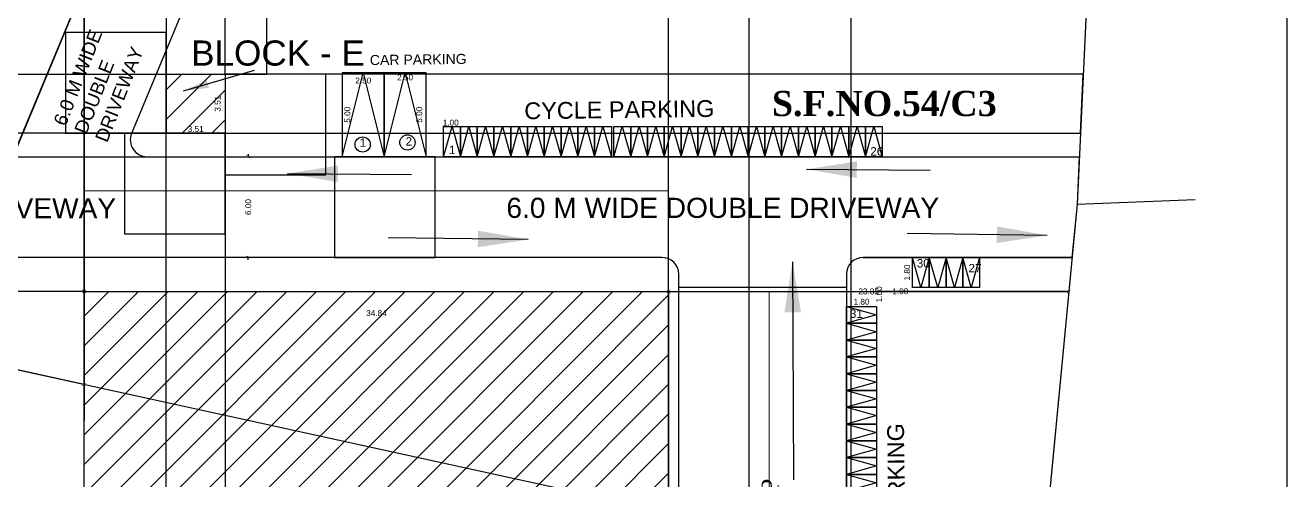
# Model space of a CAD drawing. Header units: metres. Extents: x 7359 to 7957, y 2407 to 2751.
# Drawn here: x 7452.3 to 7527.5, y 2604.7 to 2631.8 of the extents above; entities that cross this region are included whole.
import ezdxf

# ---------------------------------------------------------------- set-up
doc = ezdxf.new("R2010")
doc.units = ezdxf.units.M
doc.header["$MEASUREMENT"] = 0
doc.linetypes.add('DASHED2', pattern=[0.375, 0.25, -0.125])
doc.linetypes.add('DOT2', pattern=[0.125, 0, -0.125])
doc.layers.add('BLK_1_COVERED_AREA', color=140, linetype='Continuous', plot=False)
doc.layers.add('PARKING_SLOT', color=30, linetype='Continuous', plot=False)
doc.layers.add('BLK_1_INTERNAL_VEHICULAR_ACCESS', color=161, linetype='Continuous', lineweight=0)
for name, color, linetype in [('BLK_1_LVL_0_BLDG_FOOT_PRINT', 1, 'Continuous'), ('BLK_1_LVL_0_FRONT_SETBACK', 2, 'Continuous'), ('BLK_1_LVL_0_REAR_SETBACK', 11, 'Continuous'), ('BLK_1_LVL_0_SIDE_SETBACK2', 102, 'Continuous'), ('BLK_2_LVL_0_REAR_SETBACK', 11, 'Continuous'), ('BLK_4_LVL_0_SIDE_SETBACK2', 102, 'Continuous'), ('BLK_5_INTERNAL_VEHICULAR_ACCESS', 5, 'Continuous'), ('BLK_5_LVL_0_BLDG_FOOT_PRINT', 1, 'Continuous'), ('BLK_5_LVL_0_FRONT_SETBACK', 2, 'Continuous'), ('BLK_5_LVL_0_REAR_SETBACK', 11, 'Continuous'), ('BLK_5_LVL_0_SIDE_SETBACK1', 171, 'Continuous'), ('BLK_5_LVL_0_SIDE_SETBACK2', 102, 'Continuous'), ('CYCLE_PARKING', 250, 'Continuous'), ('DISTANCE_BLK', 238, 'Continuous'), ('DRIVE_WAY', 22, 'DOT2'), ('DRIVEWAY', 22, 'DOT2'), ('PER_AISLE_WIDTH', 7, 'Continuous'), ('PLOT_BOUNDARY', 70, 'Continuous'), ('PLOT_BOUNDARY_DEDUCT', 70, 'Continuous'), ('TWO_WHEELER_DRIVE_WAY', 7, 'Continuous'), ('WALL', 125, 'Continuous')]:
    doc.layers.add(name, color=color, linetype=linetype)
doc.styles.get("Standard").update_dxf_attribs({"font": 'arial.ttf', "height": 0.35})
doc.dimstyles.new('1', dxfattribs={"dimtxt": 1, "dimasz": 0.15, "dimexe": 0.05, "dimexo": 0.4, "dimgap": 0.05, "dimtad": 0, "dimzin": 0, "dimdsep": 46, "dimtxsty": 'Standard', "dimblk": 'OBLIQUE', "dimcen": 0.09, "dimdle": 0.15, "dimse1": 1, "dimse2": 1, "dimsd1": 1, "dimsd2": 1, "dimclrd": 256, "dimadec": 0, "dimazin": 0, "dimtm": 1e-09, "dimtfac": 1, "dimtofl": 0, "dimtmove": 0, "dimatfit": 3, "dimldrblk": 'OBLIQUE', "dimfxl": 0, "dimtolj": 1, "dimtzin": 0, "dimarcsym": 0})
doc.dimstyles.new('Copy(2) of Standard', dxfattribs={"dimtxt": 0.3, "dimasz": 0.2, "dimexe": 0.18, "dimexo": 0.0625, "dimgap": 0.09, "dimtad": 0, "dimzin": 0, "dimdsep": 46, "dimtxsty": 'Standard', "dimblk": 'ARCHTICK', "dimcen": 0.09, "dimse1": 1, "dimse2": 1, "dimclrd": 251, "dimclrt": 1, "dimadec": 0, "dimazin": 0, "dimtfac": 1, "dimtofl": 0, "dimtmove": 0, "dimatfit": 3, "dimfxl": 0, "dimtolj": 1, "dimtzin": 0, "dimarcsym": 0})
doc.dimstyles.get("Standard").update_dxf_attribs({"dimtxt": 0.18, "dimasz": 0.18, "dimexe": 0.18, "dimexo": 0.0625, "dimgap": 0.09, "dimtad": 0, "dimtih": 1, "dimtoh": 1, "dimdec": 4, "dimzin": 0, "dimdsep": 46, "dimtxsty": 'Standard', "dimcen": 0.09, "dimadec": 0, "dimazin": 0, "dimtfac": 1, "dimtdec": 4, "dimtofl": 0, "dimtmove": 0, "dimatfit": 3, "dimfxl": 0, "dimtolj": 1, "dimtzin": 0, "dimarcsym": 0})
doc.dimstyles.new('STANDARD$0', dxfattribs={"dimtxt": 0.25, "dimasz": 0.18, "dimexe": 0.15, "dimexo": 0.15, "dimgap": 0.1, "dimtad": 0, "dimzin": 0, "dimdsep": 46, "dimtxsty": 'Standard', "dimblk": 'OBLIQUE', "dimcen": 0.0625, "dimdle": 0.02, "dimadec": 0, "dimazin": 0, "dimtfac": 1, "dimtix": 1, "dimtofl": 0, "dimtmove": 2, "dimatfit": 3, "dimldrblk": 'OBLIQUE', "dimfxl": 0, "dimtolj": 1, "dimtzin": 0, "dimarcsym": 0})

# ---------------------------------------------------------------- blocks, each defined once
blk = doc.blocks.new('*D156')
at = {"layer": 'Defpoints', "color": 0}
for p in [(7516.41, 2651.533), (7514.957, 2621.168), (7516.423, 2621.098)]:
    blk.add_point(p, dxfattribs=at)
at = {"color": 1, "insert": (7517.15, 2636.28), "char_height": 0.35, "attachment_point": 5, "rotation": 87.26021}
blk.add_mtext('\\A1;30.40', dxfattribs=at)
blk = doc.blocks.new('_ArchTick')
at = {"color": 0, "linetype": 'ByBlock', "const_width": 0.15}
blk.add_lwpolyline([(-0.5, -0.5), (0.5, 0.5)], dxfattribs=at)
blk = doc.blocks.new('*D157')
at = {"layer": 'Defpoints', "color": 0}
for p in [(7514.957, 2621.168), (7517.947, 2620.882), (7506.359, 2531.178)]:
    blk.add_point(p, dxfattribs=at)
at = {"color": 1, "insert": (7513.648, 2575.887), "char_height": 0.35, "attachment_point": 5, "rotation": 84.542}
blk.add_mtext('\\A1;90.40', dxfattribs=at)
blk = doc.blocks.new('*D131')
at = {"layer": 'Defpoints', "color": 0}
for p in [(7455.769, 2615.959), (7490.61, 2615.959), (7490.61, 2614.667)]:
    blk.add_point(p, dxfattribs=at)
at = {"color": 0, "insert": (7473.19, 2614.667), "char_height": 0.35, "attachment_point": 5}
blk.add_mtext('\\A1;34.84', dxfattribs=at)
blk = doc.blocks.new('_Oblique')
at = {"color": 0, "lineweight": -2}
blk.add_line((-0.5, -0.5), (0.5, 0.5), dxfattribs=at)
blk = doc.blocks.new('*D132')
at = {"layer": 'Defpoints', "color": 0}
for p in [(7489.521, 2615.959), (7490.61, 2615.959), (7490.61, 2562.655)]:
    blk.add_point(p, dxfattribs=at)
at = {"color": 0, "insert": (7489.521, 2589.307), "char_height": 0.35, "attachment_point": 5, "rotation": 90}
blk.add_mtext('\\A1;53.30', dxfattribs=at)
blk = doc.blocks.new('*D134')
at = {"layer": 'Defpoints', "color": 0}
for p in [(7455.769, 2615.959), (7457.277, 2615.959), (7455.769, 2562.655)]:
    blk.add_point(p, dxfattribs=at)
at = {"color": 0, "insert": (7457.277, 2589.307), "char_height": 0.35, "attachment_point": 5, "rotation": 90}
blk.add_mtext('\\A1;53.30', dxfattribs=at)
blk = doc.blocks.new('*D247')
at = {"layer": 'Defpoints', "color": 0}
for p in [(7476.155, 2628.988), (7475.747, 2623.988), (7476.155, 2623.988)]:
    blk.add_point(p, dxfattribs=at)
at = {"color": 1, "insert": (7475.747, 2626.488), "char_height": 0.35, "attachment_point": 5, "rotation": 90}
blk.add_mtext('\\A1;5.00', dxfattribs=at)
blk = doc.blocks.new('*D248')
at = {"layer": 'Defpoints', "color": 0}
for p in [(7473.655, 2628.988), (7476.155, 2628.988), (7476.155, 2628.711)]:
    blk.add_point(p, dxfattribs=at)
at = {"color": 1, "insert": (7474.905, 2628.711), "char_height": 0.35, "attachment_point": 5}
blk.add_mtext('\\A1;2.50', dxfattribs=at)
blk = doc.blocks.new('*D249')
at = {"layer": 'Defpoints', "color": 0}
for p in [(7471.155, 2628.988), (7471.155, 2623.988), (7471.46, 2623.988)]:
    blk.add_point(p, dxfattribs=at)
at = {"color": 1, "insert": (7471.46, 2626.488), "char_height": 0.35, "attachment_point": 5, "rotation": 90}
blk.add_mtext('\\A1;5.00', dxfattribs=at)
blk = doc.blocks.new('*D250')
at = {"layer": 'Defpoints', "color": 0}
for p in [(7471.155, 2628.988), (7473.655, 2628.988), (7473.655, 2628.524)]:
    blk.add_point(p, dxfattribs=at)
at = {"color": 1, "insert": (7472.405, 2628.524), "char_height": 0.35, "attachment_point": 5}
blk.add_mtext('\\A1;2.50', dxfattribs=at)
blk = doc.blocks.new('*D201')
at = {"layer": 'Defpoints', "color": 0}
for p in [(7501.21, 2615.344), (7501.21, 2615.059), (7503.01, 2615.059)]:
    blk.add_point(p, dxfattribs=at)
at = {"color": 1, "insert": (7502.11, 2615.344), "char_height": 0.35, "attachment_point": 5}
blk.add_mtext('\\A1;1.80', dxfattribs=at)
blk = doc.blocks.new('*D202')
at = {"layer": 'Defpoints', "color": 0}
for p in [(7503.01, 2615.059), (7503.01, 2614.059), (7503.16, 2614.059)]:
    blk.add_point(p, dxfattribs=at)
at = {"color": 1, "insert": (7503.16, 2615.786), "char_height": 0.35, "attachment_point": 5, "rotation": 90}
blk.add_mtext('\\A1;1.00', dxfattribs=at)
blk = doc.blocks.new('*D203')
at = {"layer": 'Defpoints', "color": 0}
for p in [(7504.83, 2617.988), (7505.149, 2617.988), (7505.149, 2616.188)]:
    blk.add_point(p, dxfattribs=at)
at = {"color": 1, "insert": (7504.83, 2617.088), "char_height": 0.35, "attachment_point": 5, "rotation": 90}
blk.add_mtext('\\A1;1.80', dxfattribs=at)
blk = doc.blocks.new('*D130')
at = {"layer": 'Defpoints', "color": 0}
for p in [(7505.149, 2616.555), (7506.149, 2616.555), (7506.149, 2615.969)]:
    blk.add_point(p, dxfattribs=at)
at = {"color": 1, "insert": (7504.422, 2615.969), "char_height": 0.35, "attachment_point": 5}
blk.add_mtext('\\A1;1.00', dxfattribs=at)
blk = doc.blocks.new('*D246')
at = {"layer": 'Defpoints', "color": 0}
for p in [(7477.197, 2625.788), (7478.197, 2626.016), (7478.197, 2625.788)]:
    blk.add_point(p, dxfattribs=at)
at = {"color": 1, "insert": (7477.621, 2626.016), "char_height": 0.35, "attachment_point": 5}
blk.add_mtext('\\A1;1.00', dxfattribs=at)
blk = doc.blocks.new('*D219')
at = {"layer": 'Defpoints', "color": 0, "ltscale": 400}
for p in [(7465.55, 2623.988), (7465.55, 2623.988), (7465.55, 2617.988)]:
    blk.add_point(p, dxfattribs=at)
at = {"layer": 'DRIVEWAY', "lineweight": -2, "ltscale": 400}
for p, q in [((7465.55, 2624.138), (7465.55, 2621.493)), ((7465.55, 2617.838), (7465.55, 2620.483))]:
    blk.add_line(p, q, dxfattribs=at)
at = {"layer": 'DRIVEWAY', "lineweight": -2, "ltscale": 400, "xscale": 0.15, "yscale": 0.15, "zscale": 0.15}
for p, rotation in [((7465.55, 2623.988), 90), ((7465.55, 2617.988), 270)]:
    blk.add_blockref('_Oblique', p, dxfattribs=dict(at, rotation=rotation))
at = {"layer": 'DRIVEWAY', "color": 0, "ltscale": 400, "insert": (7465.55, 2620.988), "char_height": 0.35, "attachment_point": 5, "rotation": 90}
blk.add_mtext('\\A1;6.00', dxfattribs=at)
blk = doc.blocks.new('*D231')
at = {"layer": 'Defpoints', "color": 0}
for p in [(7460.658, 2625.637), (7460.658, 2625.388), (7464.168, 2625.388)]:
    blk.add_point(p, dxfattribs=at)
at = {"color": 0, "insert": (7462.413, 2625.637), "char_height": 0.35, "attachment_point": 5, "rotation": 0}
blk.add_mtext('\\A1;3.51', dxfattribs=at)
blk = doc.blocks.new('*D232')
at = {"layer": 'Defpoints', "color": 0}
for p in [(7463.727, 2628.898), (7464.168, 2628.898), (7464.168, 2625.388)]:
    blk.add_point(p, dxfattribs=at)
at = {"color": 0, "insert": (7463.726, 2627.143), "char_height": 0.35, "attachment_point": 5, "rotation": 89.99001}
blk.add_mtext('\\A1;3.51', dxfattribs=at)
blk = doc.blocks.new('*D173')
at = {"color": 251, "lineweight": -2}
for p, q in [((7455.769, 2655.349), (7455.769, 2636.334)), ((7455.769, 2615.957), (7455.769, 2634.972))]:
    blk.add_line(p, q, dxfattribs=at)
at = {"layer": 'Defpoints', "color": 0}
for p in [(7455.769, 2655.349), (7455.769, 2655.349), (7455.769, 2615.957)]:
    blk.add_point(p, dxfattribs=at)
at = {"color": 251, "lineweight": -2, "xscale": 0.2, "yscale": 0.2, "zscale": 0.2}
for p, rotation in [((7455.769, 2655.349), 90), ((7455.769, 2615.957), 270)]:
    blk.add_blockref('_ArchTick', p, dxfattribs=dict(at, rotation=rotation))
at = {"color": 1, "insert": (7455.769, 2635.653), "char_height": 0.35, "attachment_point": 5, "rotation": 90}
blk.add_mtext('\\A1;39.39', dxfattribs=at)
blk = doc.blocks.new('*D174')
at = {"color": 251, "lineweight": -2}
for p, q in [((7417.431, 2615.957), (7435.92, 2615.957)), ((7455.769, 2615.957), (7437.28, 2615.957))]:
    blk.add_line(p, q, dxfattribs=at)
at = {"layer": 'Defpoints', "color": 0}
for p in [(7417.431, 2615.957), (7417.431, 2615.957), (7455.769, 2615.957)]:
    blk.add_point(p, dxfattribs=at)
at = {"color": 251, "lineweight": -2, "xscale": 0.2, "yscale": 0.2, "zscale": 0.2}
for p, rotation in [((7417.431, 2615.957), 179.9999999982384), ((7455.769, 2615.957), 359.9999999982383)]:
    blk.add_blockref('_ArchTick', p, dxfattribs=dict(at, rotation=rotation))
at = {"color": 1, "insert": (7436.6, 2615.957), "char_height": 0.35, "attachment_point": 5}
blk.add_mtext('\\A1;38.34', dxfattribs=at)
blk = doc.blocks.new('*D178')
at = {"color": 251, "lineweight": -2}
for p, q in [((7490.61, 2615.959), (7501.85, 2615.958)), ((7514.459, 2615.957), (7503.22, 2615.958))]:
    blk.add_line(p, q, dxfattribs=at)
at = {"layer": 'Defpoints', "color": 0}
for p in [(7490.61, 2615.959), (7514.459, 2615.957), (7514.459, 2615.957)]:
    blk.add_point(p, dxfattribs=at)
at = {"color": 251, "lineweight": -2, "xscale": 0.2, "yscale": 0.2, "zscale": 0.2}
for p, rotation in [((7490.61, 2615.959), 179.9952748790408), ((7514.459, 2615.957), 359.9952748790409)]:
    blk.add_blockref('_ArchTick', p, dxfattribs=dict(at, rotation=rotation))
at = {"color": 1, "insert": (7502.535, 2615.958), "char_height": 0.35, "attachment_point": 5, "rotation": 359.99527}
blk.add_mtext('\\A1;23.85', dxfattribs=at)
blk = doc.blocks.new('*D179')
at = {"color": 251, "lineweight": -2}
for p, q in [((7490.61, 2668.096), (7490.61, 2642.707)), ((7490.61, 2615.959), (7490.61, 2641.348))]:
    blk.add_line(p, q, dxfattribs=at)
at = {"layer": 'Defpoints', "color": 0}
for p in [(7490.61, 2668.096), (7490.61, 2668.096), (7490.61, 2615.959)]:
    blk.add_point(p, dxfattribs=at)
at = {"color": 251, "lineweight": -2, "xscale": 0.2, "yscale": 0.2, "zscale": 0.2}
for p, rotation in [((7490.61, 2668.096), 90), ((7490.61, 2615.959), 270)]:
    blk.add_blockref('_ArchTick', p, dxfattribs=dict(at, rotation=rotation))
at = {"color": 1, "insert": (7490.61, 2642.028), "char_height": 0.35, "attachment_point": 5, "rotation": 90}
blk.add_mtext('\\A1;52.14', dxfattribs=at)
blk = doc.blocks.new('*D195')
at = {"color": 251, "lineweight": -2}
for p, q in [((7429.845, 2616.084), (7442.14, 2613.392)), ((7455.769, 2610.408), (7443.474, 2613.1))]:
    blk.add_line(p, q, dxfattribs=at)
at = {"layer": 'Defpoints', "color": 0}
for p in [(7429.845, 2616.084), (7455.769, 2610.408), (7455.769, 2610.408)]:
    blk.add_point(p, dxfattribs=at)
at = {"color": 251, "lineweight": -2, "xscale": 0.2, "yscale": 0.2, "zscale": 0.2}
for p, rotation in [((7429.845, 2616.084), 167.6502026134941), ((7455.769, 2610.408), 347.6502026134942)]:
    blk.add_blockref('_ArchTick', p, dxfattribs=dict(at, rotation=rotation))
at = {"color": 1, "insert": (7442.807, 2613.246), "char_height": 0.35, "attachment_point": 5, "rotation": 347.6502}
blk.add_mtext('\\A1;26.54', dxfattribs=at)

msp = doc.modelspace()

# ---------------------------------------------------------------- hatches: boundary and pattern name
h = msp.add_hatch()
h.set_pattern_fill('ANSI31', color=256, scale=10)
h.set_pattern_definition([(45, (-6246.3317, -1916.6814), (-0.88388348, 0.88388348), [])])
h.paths.add_polyline_path([(7464.16819, 2628.89772), (7460.65819, 2628.89772), (7460.65819, 2625.38772), (7464.16758, 2625.38772)])
h.paths.add_polyline_path([(7461.6576, 2625.11819), (7463.26708, 2625.11819), (7463.26708, 2626.14855), (7461.6576, 2626.14855)], flags=9)
h.paths.add_polyline_path([(7464.24468, 2626.38742), (7464.24496, 2627.9969), (7463.2146, 2627.99708), (7463.21432, 2626.3876)], flags=9)
h = msp.add_hatch()
h.set_pattern_fill('ANSI31', color=256, scale=10)
h.set_pattern_definition([(45, (-5480.1202, -1926.2707), (-0.88388348, 0.88388348), [])])
h.paths.add_polyline_path([(7490.61037, 2607.80724), (7490.61041, 2615.95898), (7483.44904, 2615.95894), (7455.76876, 2615.95896), (7455.76876, 2562.65536), (7490.6104, 2562.65539), (7490.6104, 2573.7529), (7490.61037, 2573.75287)])
h.paths.add_polyline_path([(7470.1993, 2613.11136), (7476.19316, 2613.11136), (7476.19316, 2616.20242), (7470.1993, 2616.20242)], flags=9)
h.paths.add_polyline_path([(7491.0768, 2586.31691), (7491.0768, 2592.31077), (7487.98574, 2592.31077), (7487.98574, 2586.31691)], flags=9)
h.paths.add_polyline_path([(7470.1993, 2562.18099), (7476.19316, 2562.18099), (7476.19316, 2565.27206), (7470.1993, 2565.27205)], flags=9)
h.paths.add_polyline_path([(7458.83235, 2586.31688), (7458.83235, 2592.31074), (7455.74128, 2592.31074), (7455.74128, 2586.31688)], flags=9)
h.paths.add_polyline_path([(7467.94662, 2586.07369), (7480.0207, 2586.07369), (7480.0207, 2594.27647), (7467.94662, 2594.27647)], flags=24)

# ---------------------------------------------------------------- linework, layer by layer
for p, q in [((7527.46041, 2734.45082), (7527.46041, 2412.45082)), ((7516.41043, 2651.53311), (7514.95731, 2621.16786)), ((7514.95731, 2621.16786), (7506.35882, 2531.17772)), ((7514.95731, 2621.16786), (7522.00071, 2621.42804)), ((7502.21041, 2617.98839), (7514.65351, 2617.98839)), ((7455.76876, 2615.95896), (7455.76876, 2608.26623))]:
    msp.add_line(p, q)
at = {"linetype": 'DASHED2', "ltscale": 10}
msp.add_line((7472.79968, 2675.23198), (7383.11767, 2459.23627), dxfattribs=at)
msp.add_lwpolyline([(7419.18947, 2623.98839), (7450.85563, 2623.98839, 0.30311628), (7451.77919, 2624.60493), (7455.98656, 2634.73822)], format="xyb")
at = {"ltscale": 10}
msp.add_lwpolyline([(7462.48319, 2634.73822), (7458.59425, 2625.37185, 0.53478245), (7459.5178, 2623.98839), (7515.09228, 2623.98839)], format="xyb", dxfattribs=at)
for points in [[(7460.65819, 2625.38772), (7460.65819, 2628.89772), (7464.16819, 2628.89772), (7464.16758, 2625.38772)], [(7455.7688, 2562.65536), (7455.76876, 2615.95896), (7490.61041, 2615.95898), (7490.61014, 2562.65539)]]:
    msp.add_lwpolyline(points, close=True)
for points in [[(7471.15488, 2623.98839), (7473.65488, 2623.98839), (7473.65488, 2628.98839), (7471.15488, 2628.98839), (7471.15488, 2623.98839)], [(7471.15488, 2623.98839), (7472.40488, 2628.98839), (7473.65488, 2623.98839), (7474.90488, 2628.98839), (7476.15488, 2623.98839)], [(7473.65488, 2623.98839), (7476.15488, 2623.98839), (7476.15488, 2628.98839), (7473.65488, 2628.98839), (7473.65488, 2623.98839)], [(7477.19687, 2623.98839), (7477.69687, 2625.78839), (7478.19687, 2623.98839)], [(7478.19687, 2623.98839), (7478.69687, 2625.78839), (7479.19687, 2623.98839)], [(7479.19687, 2623.98839), (7479.69687, 2625.78839), (7480.19687, 2623.98839)], [(7480.19687, 2623.98839), (7480.69687, 2625.78839), (7481.19687, 2623.98839)], [(7481.19687, 2623.98839), (7481.69687, 2625.78839), (7482.19687, 2623.98839)], [(7482.19687, 2623.98839), (7482.69687, 2625.78839), (7483.19687, 2623.98839)], [(7483.19687, 2623.98839), (7483.69687, 2625.78839), (7484.19687, 2623.98839)], [(7484.19687, 2623.98839), (7484.69687, 2625.78839), (7485.19687, 2623.98839)], [(7485.19687, 2623.98839), (7485.69687, 2625.78839), (7486.19687, 2623.98839)], [(7486.19687, 2623.98839), (7486.69687, 2625.78839), (7487.19687, 2623.98839)], [(7487.34858, 2623.98839), (7487.84858, 2625.78839), (7488.34858, 2623.98839)], [(7488.34858, 2623.98839), (7488.84858, 2625.78839), (7489.34858, 2623.98839)], [(7489.34858, 2623.98839), (7489.84858, 2625.78839), (7490.34858, 2623.98839)], [(7490.34858, 2623.98839), (7490.84858, 2625.78839), (7491.34858, 2623.98839)], [(7491.34858, 2623.98839), (7491.84858, 2625.78839), (7492.34858, 2623.98839)], [(7492.34858, 2623.98839), (7492.84858, 2625.78839), (7493.34858, 2623.98839)], [(7493.34858, 2623.98839), (7493.84858, 2625.78839), (7494.34858, 2623.98839)], [(7494.34858, 2623.98839), (7494.84858, 2625.78839), (7495.34858, 2623.98839)], [(7495.34858, 2623.98839), (7495.84858, 2625.78839), (7496.34858, 2623.98839)], [(7496.34858, 2623.98839), (7496.84858, 2625.78839), (7497.34858, 2623.98839)], [(7497.34858, 2623.98839), (7497.84858, 2625.78839), (7498.34858, 2623.98839)], [(7498.34858, 2623.98839), (7498.84858, 2625.78839), (7499.34858, 2623.98839)], [(7499.34858, 2623.98839), (7499.84858, 2625.78839), (7500.34858, 2623.98839)], [(7500.34858, 2623.98839), (7500.84858, 2625.78839), (7501.34858, 2623.98839)], [(7501.34858, 2623.98839), (7501.84858, 2625.78839), (7502.34858, 2623.98839)], [(7502.34858, 2623.98839), (7502.84858, 2625.78839), (7503.34858, 2623.98839)], [(7506.149, 2617.98839), (7505.649, 2616.18839), (7505.149, 2617.98839)], [(7507.149, 2617.98839), (7506.649, 2616.18839), (7506.149, 2617.98839)], [(7508.149, 2617.98839), (7507.649, 2616.18839), (7507.149, 2617.98839)], [(7509.149, 2617.98839), (7508.649, 2616.18839), (7508.149, 2617.98839)], [(7501.21041, 2615.05896), (7503.01041, 2614.55896), (7501.21041, 2614.05896)], [(7501.21041, 2614.05896), (7503.01041, 2613.55896), (7501.21041, 2613.05896)], [(7501.21041, 2613.05896), (7503.01041, 2612.55896), (7501.21041, 2612.05896)], [(7501.21041, 2612.05896), (7503.01041, 2611.55896), (7501.21041, 2611.05896)], [(7501.21041, 2611.05896), (7503.01041, 2610.55896), (7501.21041, 2610.05896)], [(7501.21041, 2610.05896), (7503.01041, 2609.55896), (7501.21041, 2609.05896)], [(7501.21041, 2609.05896), (7503.01041, 2608.55896), (7501.21041, 2608.05896)], [(7501.21041, 2608.05896), (7503.01041, 2607.55896), (7501.21041, 2607.05896)], [(7501.21041, 2607.05896), (7503.01041, 2606.55896), (7501.21041, 2606.05896)], [(7501.21041, 2606.05896), (7503.01041, 2605.55896), (7501.21041, 2605.05896)], [(7501.21041, 2605.05896), (7503.01041, 2604.55896), (7501.21041, 2604.05896)]]:
    msp.add_lwpolyline(points)
at = {"linetype": 'ByBlock', "ltscale": 400}
msp.add_lwpolyline([(7491.21041, 2507.20396), (7491.21041, 2616.98839, 0.41421356), (7490.21041, 2617.98839), (7417.87579, 2617.98839), (7419.18947, 2623.98839), (7515.09228, 2623.98839), (7514.95731, 2621.16786), (7514.65351, 2617.98839), (7502.21041, 2617.98839, 0.41421356), (7501.21041, 2616.98839), (7501.21041, 2615.05896), (7501.21041, 2507.20396)], format="xyb", close=True, dxfattribs=at)
for centre in [(7472.37143, 2624.71585), (7475.04071, 2624.83559)]:
    msp.add_circle(centre, 0.45401)
at = {"layer": 'BLK_1_COVERED_AREA'}
msp.add_lwpolyline([(7455.7688, 2562.65536), (7455.76876, 2615.95896), (7490.61041, 2615.95898), (7490.61014, 2562.65539)], close=True, dxfattribs=at)
at = {"layer": 'BLK_1_INTERNAL_VEHICULAR_ACCESS', "color": 171}
for points in [[(7455.76873, 2615.95896), (7490.61041, 2615.95898), (7490.61041, 2621.95898), (7455.76875, 2621.95898)], [(7455.76873, 2615.95877), (7455.7688, 2562.65517), (7449.7688, 2562.65516), (7449.7688, 2615.95876)], [(7490.61041, 2615.95898), (7490.61014, 2562.65539), (7496.61014, 2562.65539), (7496.61014, 2615.95895)]]:
    msp.add_lwpolyline(points, close=True, dxfattribs=at)
at = {"layer": 'BLK_1_LVL_0_BLDG_FOOT_PRINT'}
msp.add_lwpolyline([(7455.7688, 2562.65536), (7455.76876, 2615.95896), (7490.61041, 2615.95898), (7490.61014, 2562.65539)], close=True, dxfattribs=at)
at = {"layer": 'BLK_1_LVL_0_FRONT_SETBACK', "color": 2}
msp.add_lwpolyline([(7455.76876, 2562.65536), (7455.76876, 2615.95699), (7417.43103, 2615.95699), (7405.76086, 2562.65536)], close=True, dxfattribs=at)
at = {"layer": 'BLK_1_LVL_0_REAR_SETBACK', "color": 11}
msp.add_lwpolyline([(7490.61041, 2615.95898), (7514.45941, 2615.95699), (7509.36648, 2562.65536), (7490.61014, 2562.65536)], close=True, dxfattribs=at)
at = {"layer": 'BLK_1_LVL_0_SIDE_SETBACK2', "color": 102}
msp.add_lwpolyline([(7455.76876, 2615.95896), (7490.61041, 2615.95898), (7490.61041, 2668.09636), (7488.80056, 2668.86676), (7490.78653, 2680.70128), (7472.79968, 2675.23198), (7474.79369, 2680.03447), (7478.70501, 2689.45475), (7466.94514, 2682.62354), (7455.76876, 2655.34865)], close=True, dxfattribs=at)
at = {"layer": 'BLK_2_LVL_0_REAR_SETBACK', "color": 11}
msp.add_lwpolyline([(7429.8454, 2616.08373), (7427.29052, 2604.38808), (7430.25492, 2603.74052), (7428.94994, 2597.78026), (7511.00602, 2579.81442), (7512.73741, 2597.93486)], close=True, dxfattribs=at)
at = {"layer": 'BLK_4_LVL_0_SIDE_SETBACK2', "color": 102}
msp.add_lwpolyline([(7495.38385, 2497.53406), (7501.48385, 2497.53406), (7501.48385, 2663.46787), (7495.38385, 2666.06445)], close=True, dxfattribs=at)
at = {"layer": 'BLK_5_INTERNAL_VEHICULAR_ACCESS', "color": 171}
for points in [[(7460.65819, 2628.89772), (7466.65819, 2628.89772), (7466.65819, 2634.89772), (7460.65819, 2634.89772)], [(7454.65819, 2625.38772), (7460.65819, 2625.38772), (7460.65819, 2631.38772), (7454.65819, 2631.38772)], [(7464.16819, 2622.89772), (7470.16819, 2622.89772), (7470.16819, 2628.89772), (7464.16819, 2628.89772)], [(7458.16758, 2619.38772), (7464.16758, 2619.38772), (7464.16758, 2625.38772), (7458.16758, 2625.38772)]]:
    msp.add_lwpolyline(points, close=True, dxfattribs=at)
at = {"layer": 'BLK_5_LVL_0_BLDG_FOOT_PRINT', "color": 1}
msp.add_lwpolyline([(7460.65819, 2628.89772), (7464.16819, 2628.89772), (7464.16819, 2625.38772), (7460.65819, 2625.38772)], close=True, dxfattribs=at)
at = {"layer": 'BLK_5_LVL_0_FRONT_SETBACK', "color": 2}
msp.add_lwpolyline([(7460.65819, 2628.89772), (7460.65819, 2625.38772), (7419.49585, 2625.38772), (7420.26435, 2628.89772)], close=True, dxfattribs=at)
at = {"layer": 'BLK_5_LVL_0_REAR_SETBACK', "color": 11}
msp.add_lwpolyline([(7464.16819, 2628.89772), (7464.16758, 2625.3871), (7515.15925, 2625.38772), (7515.32722, 2628.89772)], close=True, dxfattribs=at)
at = {"layer": 'BLK_5_LVL_0_SIDE_SETBACK1', "color": 171}
msp.add_lwpolyline([(7460.65819, 2625.38772), (7464.16758, 2625.3871), (7464.16819, 2473.54246), (7460.65819, 2472.72677)], close=True, dxfattribs=at)
at = {"layer": 'BLK_5_LVL_0_SIDE_SETBACK2', "color": 102}
msp.add_lwpolyline([(7460.65819, 2628.89772), (7464.16819, 2628.8971), (7464.16819, 2675.84668), (7460.65819, 2667.28086)], close=True, dxfattribs=at)
at = {"layer": 'CYCLE_PARKING', "linetype": 'Continuous'}
for points in [[(7477.19687, 2623.98839), (7477.19687, 2625.78839), (7478.19687, 2625.78839), (7478.19687, 2623.98839)], [(7478.19687, 2623.98839), (7478.19687, 2625.78839), (7479.19687, 2625.78839), (7479.19687, 2623.98839)], [(7479.19687, 2623.98839), (7479.19687, 2625.78839), (7480.19687, 2625.78839), (7480.19687, 2623.98839)], [(7480.19687, 2623.98839), (7480.19687, 2625.78839), (7481.19687, 2625.78839), (7481.19687, 2623.98839)], [(7481.19687, 2623.98839), (7481.19687, 2625.78839), (7482.19687, 2625.78839), (7482.19687, 2623.98839)], [(7482.19687, 2623.98839), (7482.19687, 2625.78839), (7483.19687, 2625.78839), (7483.19687, 2623.98839)], [(7483.19687, 2623.98839), (7483.19687, 2625.78839), (7484.19687, 2625.78839), (7484.19687, 2623.98839)], [(7484.19687, 2623.98839), (7484.19687, 2625.78839), (7485.19687, 2625.78839), (7485.19687, 2623.98839)], [(7485.19687, 2623.98839), (7485.19687, 2625.78839), (7486.19687, 2625.78839), (7486.19687, 2623.98839)], [(7486.19687, 2623.98839), (7486.19687, 2625.78839), (7487.19687, 2625.78839), (7487.19687, 2623.98839)], [(7487.34858, 2623.98839), (7487.34858, 2625.78839), (7488.34858, 2625.78839), (7488.34858, 2623.98839)], [(7488.34858, 2623.98839), (7488.34858, 2625.78839), (7489.34858, 2625.78839), (7489.34858, 2623.98839)], [(7489.34858, 2623.98839), (7489.34858, 2625.78839), (7490.34858, 2625.78839), (7490.34858, 2623.98839)], [(7490.34858, 2623.98839), (7490.34858, 2625.78839), (7491.34858, 2625.78839), (7491.34858, 2623.98839)], [(7491.34858, 2623.98839), (7491.34858, 2625.78839), (7492.34858, 2625.78839), (7492.34858, 2623.98839)], [(7492.34858, 2623.98839), (7492.34858, 2625.78839), (7493.34858, 2625.78839), (7493.34858, 2623.98839)], [(7493.34858, 2623.98839), (7493.34858, 2625.78839), (7494.34858, 2625.78839), (7494.34858, 2623.98839)], [(7494.34858, 2623.98839), (7494.34858, 2625.78839), (7495.34858, 2625.78839), (7495.34858, 2623.98839)], [(7495.34858, 2623.98839), (7495.34858, 2625.78839), (7496.34858, 2625.78839), (7496.34858, 2623.98839)], [(7496.34858, 2623.98839), (7496.34858, 2625.78839), (7497.34858, 2625.78839), (7497.34858, 2623.98839)], [(7497.34858, 2623.98839), (7497.34858, 2625.78839), (7498.34858, 2625.78839), (7498.34858, 2623.98839)], [(7498.34858, 2623.98839), (7498.34858, 2625.78839), (7499.34858, 2625.78839), (7499.34858, 2623.98839)], [(7499.34858, 2623.98839), (7499.34858, 2625.78839), (7500.34858, 2625.78839), (7500.34858, 2623.98839)], [(7500.34858, 2623.98839), (7500.34858, 2625.78839), (7501.34858, 2625.78839), (7501.34858, 2623.98839)], [(7501.34858, 2623.98839), (7501.34858, 2625.78839), (7502.34858, 2625.78839), (7502.34858, 2623.98839)], [(7502.34858, 2623.98839), (7502.34858, 2625.78839), (7503.34858, 2625.78839), (7503.34858, 2623.98839)], [(7506.149, 2617.98839), (7506.149, 2616.18839), (7505.149, 2616.18839), (7505.149, 2617.98839)], [(7507.149, 2617.98839), (7507.149, 2616.18839), (7506.149, 2616.18839), (7506.149, 2617.98839)], [(7508.149, 2617.98839), (7508.149, 2616.18839), (7507.149, 2616.18839), (7507.149, 2617.98839)], [(7509.149, 2617.98839), (7509.149, 2616.18839), (7508.149, 2616.18839), (7508.149, 2617.98839)], [(7501.21041, 2615.05896), (7503.01041, 2615.05896), (7503.01041, 2614.05896), (7501.21041, 2614.05896)], [(7501.21041, 2614.05896), (7503.01041, 2614.05896), (7503.01041, 2613.05896), (7501.21041, 2613.05896)], [(7501.21041, 2613.05896), (7503.01041, 2613.05896), (7503.01041, 2612.05896), (7501.21041, 2612.05896)], [(7501.21041, 2612.05896), (7503.01041, 2612.05896), (7503.01041, 2611.05896), (7501.21041, 2611.05896)], [(7501.21041, 2611.05896), (7503.01041, 2611.05896), (7503.01041, 2610.05896), (7501.21041, 2610.05896)], [(7501.21041, 2610.05896), (7503.01041, 2610.05896), (7503.01041, 2609.05896), (7501.21041, 2609.05896)], [(7501.21041, 2609.05896), (7503.01041, 2609.05896), (7503.01041, 2608.05896), (7501.21041, 2608.05896)], [(7501.21041, 2608.05896), (7503.01041, 2608.05896), (7503.01041, 2607.05896), (7501.21041, 2607.05896)], [(7501.21041, 2607.05896), (7503.01041, 2607.05896), (7503.01041, 2606.05896), (7501.21041, 2606.05896)], [(7501.21041, 2606.05896), (7503.01041, 2606.05896), (7503.01041, 2605.05896), (7501.21041, 2605.05896)], [(7501.21041, 2605.05896), (7503.01041, 2605.05896), (7503.01041, 2604.05896), (7501.21041, 2604.05896)]]:
    msp.add_lwpolyline(points, close=True, dxfattribs=at)
at = {"layer": 'DISTANCE_BLK', "color": 238}
for points in [[(7460.65819, 2625.38772), (7460.65819, 2628.89772), (7464.16819, 2628.89772), (7464.16758, 2625.38772)], [(7455.7688, 2562.65536), (7455.76876, 2615.95896), (7490.61041, 2615.95898), (7490.61014, 2562.65539)]]:
    msp.add_lwpolyline(points, close=True, dxfattribs=at)
at = {"layer": 'DRIVE_WAY', "color": 255, "linetype": 'ByBlock', "ltscale": 400}
for points in [[(7470.68633, 2623.98839), (7470.68633, 2617.98839), (7476.68633, 2617.98839), (7476.68633, 2623.98839)], [(7501.21041, 2509.13574), (7491.21041, 2509.13574), (7491.21041, 2616.21274), (7501.21041, 2616.21274)]]:
    msp.add_lwpolyline(points, close=True, dxfattribs=at)
at = {"layer": 'PARKING_SLOT', "linetype": 'Continuous'}
for points in [[(7471.15488, 2623.98839), (7473.65488, 2623.98839), (7473.65488, 2628.98839), (7471.15488, 2628.98839)], [(7473.65488, 2623.98839), (7476.15488, 2623.98839), (7476.15488, 2628.98839), (7473.65488, 2628.98839)]]:
    msp.add_lwpolyline(points, close=True, dxfattribs=at)
at = {"layer": 'PER_AISLE_WIDTH', "color": 5, "ltscale": 0.3}
msp.add_lwpolyline([(7470.68633, 2623.98839), (7470.68633, 2617.98839), (7476.68633, 2617.98839), (7476.68633, 2623.98839)], close=True, dxfattribs=at)
at = {"layer": 'PLOT_BOUNDARY', "linetype": 'ByBlock'}
msp.add_lwpolyline([(7420.46103, 2629.79604), (7450.57299, 2632.10032), (7453.6742, 2650.23709), (7466.94514, 2682.62354), (7478.70501, 2689.45475), (7474.75369, 2679.93813), (7472.79968, 2675.23198), (7490.78653, 2680.70128), (7488.80056, 2668.86676), (7512.53938, 2658.76187), (7516.41043, 2651.53311), (7515.60672, 2634.73822), (7514.95731, 2621.16786), (7506.35882, 2531.17772), (7509.40056, 2479.26676), (7488.80056, 2479.26676), (7413.01992, 2461.65615), (7383.11767, 2459.23627)], close=True, dxfattribs=at)
at = {"layer": 'PLOT_BOUNDARY_DEDUCT', "color": 70, "ltscale": 0.3}
msp.add_lwpolyline([(7383.11767, 2459.23627), (7392.6567, 2502.80423), (7446.44115, 2631.78413), (7450.57299, 2632.10032), (7453.6742, 2650.23709), (7466.94514, 2682.62354), (7478.70501, 2689.45475), (7474.79369, 2680.03447), (7472.79968, 2675.23198), (7455.98656, 2634.73822)], close=True, dxfattribs=at)
at = {"layer": 'TWO_WHEELER_DRIVE_WAY', "color": 6, "linetype": 'ByBlock', "ltscale": 400}
msp.add_lwpolyline([(7501.21041, 2509.13574), (7491.21041, 2509.13574), (7491.21041, 2616.21274), (7501.21041, 2616.21274)], close=True, dxfattribs=at)
at = {"layer": 'WALL', "color": 251, "ltscale": 400}
for points in [[(7471.15488, 2623.98839), (7473.65488, 2623.98839), (7473.65488, 2628.98839), (7471.15488, 2628.98839)], [(7473.65488, 2623.98839), (7476.15488, 2623.98839), (7476.15488, 2628.98839), (7473.65488, 2628.98839)]]:
    msp.add_lwpolyline(points, close=True, dxfattribs=at)

# ---------------------------------------------------------------- texts
at = {"insert": (7453.9117, 2626.05477), "char_height": 0.8, "width": 9.8536115, "attachment_point": 1, "rotation": 68.4459136}
msp.add_mtext('6.0 M WIDE DOUBLE DRIVEWAY', dxfattribs=at)
at = {"attachment_point": 1}
for s, insert, char_height, width in [('BLOCK - E', (7462.13856, 2630.91301), 1.5, 11.5118022), ('6.0 M WIDE DOUBLE DRIVEWAY', (7431.87415, 2621.51462), 1.2, 26.4824225), ('6.0 M WIDE DOUBLE DRIVEWAY', (7480.9392, 2621.54038), 1.2, 26.4824225)]:
    msp.add_mtext(s, dxfattribs=dict(at, insert=insert, char_height=char_height, width=width))
for s, insert, char_height, rotation in [('CAR PARKING', (7472.79322, 2630.04398), 0.6, 0.731485), ('CYCLE PARKING', (7481.99667, 2627.21765), 1, 0.731485), ('CYCLE PARKING', (7503.77994, 2596.77259), 1, 90.731485)]:
    msp.add_mtext_dynamic_manual_height_columns(s, width=12.7872815, gutter_width=1, heights=[0], dxfattribs=dict(at, insert=insert, char_height=char_height, rotation=rotation))
for s, width, insert, char_height in [('{\\fTimes New Roman|b1|i0|c0|p18;S.F.NO.54/C3}', 12.0345321, (7496.76667, 2627.90806), 1.5), ('{\\W0.20884; }1', 0.2652319, (7472.18527, 2625.07692), 0.5), ('2', 0.2652319, (7474.93189, 2625.1467), 0.5), ('{\\W0.20884; }1', 0.2652319, (7477.51088, 2624.64241), 0.5), ('26', 0.2652319, (7502.63424, 2624.55587), 0.5), ('30', 0.2652319, (7505.40182, 2617.88823), 0.5), ('27', 0.2652319, (7508.48322, 2617.59516), 0.5), ('31', 0.2652319, (7501.41192, 2614.88531), 0.5)]:
    msp.add_mtext_dynamic_manual_height_columns(s, width=width, gutter_width=1, heights=[0], dxfattribs=dict(at, insert=insert, char_height=char_height))
at = {"insert": (7496.1488, 2598.67396), "char_height": 1.0125, "width": 7.7683516, "attachment_point": 1, "rotation": 90, "line_spacing_factor": 1.5}
msp.add_mtext('{\\fTimes New Roman|b0|i0|c0|p18;\\W5.14032; \\W1;SUMP}', dxfattribs=at)

# ---------------------------------------------------------------- dimensions: what is measured, and where the dimension line sits
for p1, p2, distance, dimstyle, override, picture, middle in [((7490.61041, 2615.95898), (7490.61041, 2668.09636), 0, 'Copy(2) of Standard', {"dimtxt": 1, "dimpost": '\\X'}, '*D179', (7490.61041, 2642.02767)), ((7455.76873, 2615.95699), (7455.76876, 2655.34865), 0, 'Copy(2) of Standard', {"dimtxt": 1, "dimpost": '\\X'}, '*D173', (7455.76876, 2635.65282)), ((7516.41043, 2651.53311), (7514.95731, 2621.16786), 1.46747, 'Copy(2) of Standard', {"dimtxt": 1.8, "dimpost": '\\X', "dimsd1": 1, "dimsd2": 1}, '*D156', (7517.14966, 2636.28034)), ((7464.16758, 2625.38772), (7464.16819, 2628.89772), 0.44167, 'STANDARD$0', {"dimtxt": 0.5, "dimse1": 1, "dimse2": 1, "dimsd1": 1, "dimsd2": 1}, '*D232', (7463.72622, 2627.14279)), ((7471.15488, 2628.98839), (7471.15488, 2623.98839), 0.30557, 'Copy(2) of Standard', {"dimtxt": 0.6, "dimpost": '\\X', "dimsd1": 1, "dimsd2": 1}, '*D249', (7471.46045, 2626.48839)), ((7471.15488, 2628.98839), (7473.65488, 2628.98839), -0.46474, 'Copy(2) of Standard', {"dimtxt": 0.6, "dimpost": '\\X', "dimsd1": 1, "dimsd2": 1}, '*D250', (7472.40488, 2628.52366)), ((7473.65488, 2628.98839), (7476.15488, 2628.98839), -0.27783, 'Copy(2) of Standard', {"dimtxt": 0.6, "dimpost": '\\X', "dimsd1": 1, "dimsd2": 1}, '*D248', (7474.90488, 2628.71056)), ((7476.15488, 2628.98839), (7476.15488, 2623.98839), -0.40811, 'Copy(2) of Standard', {"dimtxt": 0.6, "dimpost": '\\X', "dimsd1": 1, "dimsd2": 1}, '*D247', (7475.74678, 2626.48839)), ((7464.16758, 2625.38772), (7460.65819, 2625.38772), -0.24906, 'STANDARD$0', {"dimtxt": 0.5, "dimse1": 1, "dimse2": 1, "dimsd1": 1, "dimsd2": 1}, '*D231', (7462.41289, 2625.63678)), ((7506.35882, 2531.17772), (7514.95731, 2621.16786), -3.00377, 'Copy(2) of Standard', {"dimtxt": 1.8, "dimpost": '\\X', "dimsd1": 1, "dimsd2": 1}, '*D157', (7513.64821, 2575.88708)), ((7505.149, 2616.18839), (7505.149, 2617.98839), 0.31865, 'Copy(2) of Standard', {"dimpost": '\\X', "dimsd1": 1, "dimsd2": 1}, '*D203', (7504.83036, 2617.08839)), ((7505.149, 2616.55479), (7506.149, 2616.55479), -0.58543, 'Copy(2) of Standard', {"dimpost": '\\X', "dimsd1": 1, "dimsd2": 1}, '*D130', (7504.4215, 2615.96936)), ((7455.76876, 2615.95699), (7417.43103, 2615.95699), 0, 'Copy(2) of Standard', {"dimtxt": 1, "dimpost": '\\X'}, '*D174', (7436.59989, 2615.95699)), ((7429.8454, 2616.08373), (7455.76876, 2610.40791), 0, 'Copy(2) of Standard', {"dimtxt": 1, "dimpost": '\\X'}, '*D195', (7442.80708, 2613.24582)), ((7455.76876, 2615.95896), (7490.61041, 2615.95896), -1.29184, 'STANDARD$0', {"dimtxt": 1, "dimse1": 1, "dimse2": 1, "dimsd1": 1, "dimsd2": 1}, '*D131', (7473.18958, 2614.66712)), ((7455.76876, 2562.65536), (7455.76876, 2615.95896), -1.50782, 'STANDARD$0', {"dimtxt": 1, "dimse1": 1, "dimse2": 1, "dimsd1": 1, "dimsd2": 1}, '*D134', (7457.27658, 2589.30716)), ((7490.6104, 2562.65539), (7490.61041, 2615.95898), 1.08937, 'STANDARD$0', {"dimtxt": 1, "dimse1": 1, "dimse2": 1, "dimsd1": 1, "dimsd2": 1}, '*D132', (7489.52104, 2589.30719)), ((7490.61041, 2615.95896), (7514.45941, 2615.95699), 0, 'Copy(2) of Standard', {"dimtxt": 1, "dimpost": '\\X'}, '*D178', (7502.53491, 2615.95798)), ((7503.01041, 2615.05896), (7503.01041, 2614.05896), 0.14953, 'Copy(2) of Standard', {"dimpost": '\\X', "dimsd1": 1, "dimsd2": 1}, '*D202', (7503.15993, 2615.78646)), ((7503.01041, 2615.05896), (7501.21041, 2615.05896), -0.28476, 'Copy(2) of Standard', {"dimpost": '\\X', "dimsd1": 1, "dimsd2": 1}, '*D201', (7502.11041, 2615.34372))]:
    dim = msp.add_aligned_dim(p1=p1, p2=p2, distance=distance, dimstyle=dimstyle, override=override)
    dim.commit()
    dim.dimension.update_dxf_attribs({"geometry": picture, "text_midpoint": middle})
dim = msp.add_linear_dim(base=(7478.19687, 2626.0162), p1=(7477.19687, 2625.78839), p2=(7478.19687, 2625.78839), angle=0, dimstyle='Copy(2) of Standard', override={"dimpost": '\\X', "dimsd1": 1, "dimsd2": 1})
dim.commit()
dim.dimension.update_dxf_attribs({"geometry": '*D246', "text_midpoint": (7477.62087, 2626.0162), "dimtype": 161})
at = {"layer": 'DRIVEWAY', "ltscale": 400}
dim = msp.add_aligned_dim(p1=(7465.55008, 2617.98839), p2=(7465.55008, 2623.98839), distance=0, dimstyle='1', override={"dimsd1": 0, "dimsd2": 0}, dxfattribs=at)
dim.commit()
dim.dimension.update_dxf_attribs({"geometry": '*D219', "text_midpoint": (7465.55008, 2620.98839)})

# ---------------------------------------------------------------- leaders
for points, dimstyle, override in [([(7461.69883, 2627.90704), (7465.92508, 2629.13384)], 'Standard', {"dimtxt": 0.4, "dimasz": 1.5, "dimfxl": 0.15, "dimfxlon": 1}), ([(7467.89286, 2622.98739), (7475.27344, 2622.92995)], 'Copy(2) of Standard', {"dimasz": 3, "dimgap": 0.09, "dimtad": 0}), ([(7498.82895, 2623.23849), (7506.20953, 2623.18104)], 'Copy(2) of Standard', {"dimasz": 3, "dimgap": 0.09, "dimtad": 0}), ([(7482.23952, 2619.04849), (7473.88541, 2619.15719)], 'Copy(2) of Standard', {"dimasz": 3}), ([(7513.17561, 2619.29959), (7504.82149, 2619.40829)], 'Copy(2) of Standard', {"dimasz": 3}), ([(7497.99609, 2617.72228), (7498.0453, 2604.73887)], 'Copy(2) of Standard', {"dimasz": 3})]:
    msp.add_leader(points, dimstyle=dimstyle, override=override)

doc.saveas('drawing.dxf')
